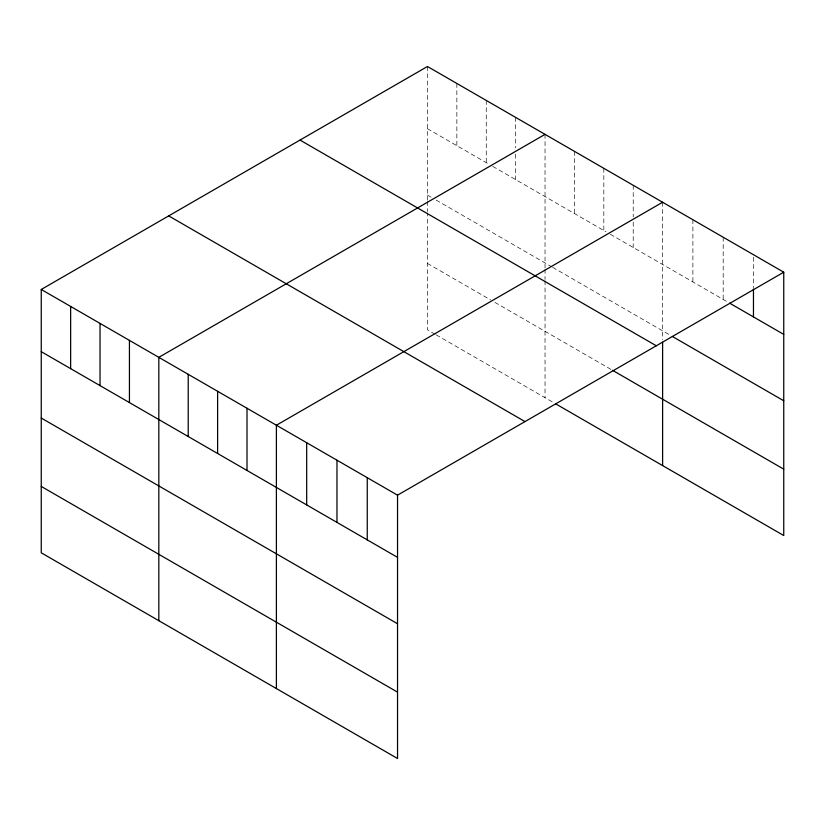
<?xml version="1.0" encoding="UTF-8"?>
<svg xmlns="http://www.w3.org/2000/svg" width="825" height="825" viewBox="0 0 825 825"><rect width="100%" height="100%" fill="white"/><g stroke="black" fill="none" stroke-linecap="round" stroke-linejoin="round"><path stroke-width="0.62" stroke-dasharray="4.12 3.09" d="M427.463 128.7L488.431 163.897M492.783 166.403L606.004 231.773M610.356 234.29L728.588 302.548M427.463 195.071L431.815 197.588M436.177 200.093L551.574 266.722M552.657 267.352L670.189 335.208M427.463 263.453L490.607 299.908M494.959 302.424L611.449 369.672M435.084 334.228L427.463 329.825L427.463 212.798M436.177 334.857L553.75 402.734M753.462 257.245L753.462 287.719M723.185 237.229L723.185 299.423M692.897 219.739L692.897 281.944M662.609 202.259L662.609 339.694M633.218 185.285L633.218 217.016M633.218 222.1L633.218 247.49M603.828 168.31L603.828 230.515M574.427 151.346L574.427 213.551M545.036 134.372L545.036 268.012M545.036 269.28L545.036 279.417M545.036 280.675L545.036 397.712M515.646 117.408L515.646 147.871M515.646 154.213L515.646 179.602M486.255 100.433L486.255 162.638M456.854 83.459L456.854 145.664M427.463 66.495L427.463 200.135M427.463 201.403L427.463 211.53"/><path stroke-width="1.24" d="M783.75 272.198L397.537 495.175L397.537 758.505L41.25 552.802L41.25 289.472L427.463 66.495L783.75 272.198L783.75 535.528L555.926 403.992M545.036 134.372L158.823 357.349L158.823 620.689M662.609 202.259L276.396 425.236L276.396 688.566M729.671 303.177L783.75 334.393M672.344 336.456L783.75 400.775M300.011 140.075L656.298 345.778M612.532 370.301L783.75 469.157M168.702 215.892L524.989 421.585M41.25 289.472L397.537 495.175M41.25 351.677L397.537 557.37M41.25 418.048L397.537 623.752M41.25 486.43L397.537 692.134M753.462 288.987L753.462 316.913M662.609 342.231L662.609 465.589M367.249 477.685L367.249 539.89M336.971 460.206L336.971 522.4M306.683 442.716L306.683 504.921M247.005 408.262L247.005 470.467M217.614 391.298L217.614 453.492M188.213 374.323L188.213 436.528M129.432 340.385L129.432 402.59M100.042 323.41L100.042 385.615M70.641 306.446L70.641 368.641"/></g></svg>
